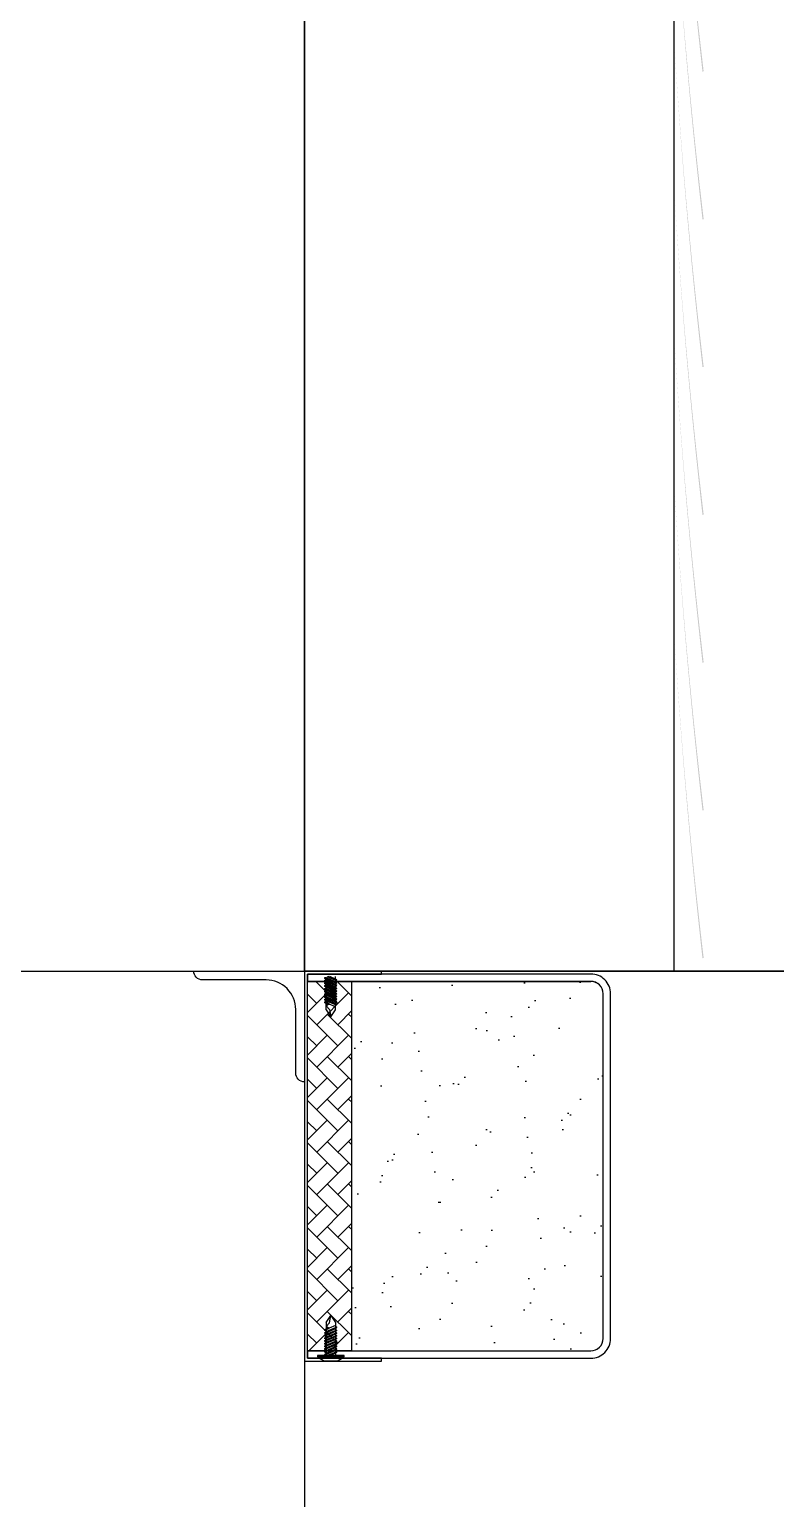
# Model space of a CAD drawing. Header units: millimetres. Extents: x 13515 to 183937, y -33900 to -660.
# Drawn here: x 82532 to 83037, y -18054 to -17059 of the extents above; entities that cross this region are included whole.
import ezdxf

# ---------------------------------------------------------------- set-up
doc = ezdxf.new("R2010")
doc.units = ezdxf.units.MM
doc.header["$LTSCALE"] = 100
doc.header["$MEASUREMENT"] = 0
doc.linetypes.add('CEN', pattern=[62, 60, -1, 0, -1])
doc.layers.get('0').update_dxf_attribs({"linetype": 'CONTINUOUS'})
for name, color, linetype in [('BOLT', 8, 'CONTINUOUS'), ('CEN', 1, 'CEN'), ('COL', 2, 'CONTINUOUS'), ('CON', 2, 'CONTINUOUS'), ('dockseal', 50, 'CONTINUOUS'), ('ELE5', 7, 'CONTINUOUS'), ('ELE9', 9, 'CONTINUOUS'), ('SECTION$0$AA-WAXS-FRAM', 4, 'CONTINUOUS'), ('XR-단면도$0$WAXS-FRAM', 4, 'CONTINUOUS'), ('XR-단면도$0$㈜SE&C 기둥', 2, 'CONTINUOUS')]:
    doc.layers.add(name, color=color, linetype=linetype)

msp = doc.modelspace()

# ---------------------------------------------------------------- hatches: boundary and pattern name
at = {"ltscale": 0.002}
h = msp.add_hatch(dxfattribs=at)
h.set_pattern_fill('AR-HBONE', color=252, scale=0.1, angle=-90, style=0)
h.set_pattern_definition([(315, (50459197.078, 21523365.393), (14.3684097937, -4e-15), [30.48, -10.16]), (45, (50459204.262, 21523358.209), (14.3684097937, -4e-15), [30.48, -10.16])])
h.paths.add_polyline_path([(82719.94, -17953.7), (82749.94, -17953.7), (82749.94, -17703.7), (82719.94, -17703.7)])
h = msp.add_hatch(dxfattribs=at)
h.set_pattern_fill('AR-SAND', color=252, angle=-90, style=0)
h.set_pattern_definition([(307.5, (-21878432.303, 51091605.417), (48.941323733, 1.600031296), [0, -38.608, 0, -43.18, 0, -41.275]), (277.5, (-21878432.3, 51091605.417), (71.68251006, -44.95232831), [0, -20.828, 0, -34.798, 0, -13.335]), (237.5, (-21878432.303, 51091636.66), (0.143718468, -79.099237024), [0, -12.7, 0, -45.72, 0, -59.69]), (227.5, (-21878432.3, 51091636.66), (22.292932326, -76.35564525), [0, -6.35, 0, -29.972, 0, -34.29])])
h.paths.add_polyline_path([(82911.61, -17703.7, -0.414214), (82919.94, -17712.03), (82919.94, -17945.37, -0.414214), (82911.61, -17953.7), (82749.94, -17953.7), (82749.94, -17703.7)])
at = {"layer": 'COL'}
for points in [[(82967.91, -16866.94, 0.013757), (82987.96, -17087.86), (82987.14, -17088.01, -0.012852)], [(82967.91, -16966.94, 0.013757), (82987.96, -17187.86), (82987.14, -17188.01, -0.012852)], [(82967.91, -17066.94, 0.013757), (82987.96, -17287.86), (82987.14, -17288.01, -0.012852)], [(82967.91, -17166.94, 0.013757), (82987.96, -17387.86), (82987.14, -17388.01, -0.012852)], [(82967.91, -17266.94, 0.013757), (82987.96, -17487.86), (82987.14, -17488.01, -0.012852)], [(82967.91, -17366.94, 0.013757), (82987.96, -17587.86), (82987.14, -17588.01, -0.012852)], [(82967.91, -17466.94, 0.013757), (82987.96, -17687.86), (82987.14, -17688.01, -0.012852)]]:
    msp.add_hatch(color=252, dxfattribs=at).paths.add_polyline_path(points)

# ---------------------------------------------------------------- linework, layer by layer
at = {"color": 252, "ltscale": 0.002}
for p, q in [((82967.94, -17696.74), (82967.94, -15710)), ((82719.94, -17698.7), (82719.94, -17703.7)), ((82719.94, -17698.7), (82719.94, -17703.7)), ((82719.94, -17698.73), (82719.94, -17703.73)), ((82719.94, -17953.7), (82719.94, -17958.7))]:
    msp.add_line(p, q, dxfattribs=at)
at = {"color": 252}
msp.add_line((82717.94, -17696.74), (82967.94, -17696.74), dxfattribs=at)
at = {"color": 252, "ltscale": 0.002}
msp.add_lwpolyline([(82769.94, -17698.7), (82769.94, -17696.7), (82717.94, -17696.7), (82717.94, -17960.7), (82769.94, -17960.7), (82769.94, -17958.7), (82719.94, -17958.7), (82719.94, -17698.7)], close=True, dxfattribs=at)
at = {"color": 252}
msp.add_lwpolyline([(82749.94, -17953.7), (82719.94, -17953.7), (82719.94, -17703.7), (82749.94, -17703.7)], dxfattribs=at)
at = {"layer": 'BOLT', "color": 252}
for p, q in [((82739.79, -17704.73), (82731.49, -17701.32)), ((82739.79, -17704.73), (82731.49, -17701.32)), ((82739.79, -17706.57), (82731.49, -17703.15)), ((82739.79, -17706.57), (82731.49, -17703.15)), ((82739.79, -17708.4), (82731.49, -17704.98)), ((82739.79, -17708.4), (82731.49, -17704.98)), ((82739.79, -17710.23), (82731.49, -17706.81)), ((82739.79, -17710.23), (82731.49, -17706.81)), ((82732.49, -17703.15), (82732.49, -17702.12)), ((82732.49, -17704.98), (82732.49, -17703.95)), ((82732.49, -17706.81), (82732.49, -17705.79)), ((82732.49, -17708.65), (82732.49, -17707.62)), ((82739.79, -17702.9), (82733.89, -17700.5)), ((82738.79, -17702.1), (82738.79, -17700.5)), ((82738.79, -17703.93), (82738.79, -17702.9)), ((82738.79, -17705.76), (82738.79, -17704.73)), ((82738.79, -17707.59), (82738.79, -17706.57)), ((82739.79, -17712.07), (82731.49, -17708.65)), ((82739.79, -17712.07), (82731.49, -17708.65)), ((82739.79, -17713.9), (82731.49, -17710.48)), ((82739.79, -17713.9), (82731.49, -17710.48)), ((82739.79, -17715.73), (82731.49, -17712.31)), ((82739.79, -17715.73), (82731.49, -17712.31)), ((82739.79, -17717.56), (82731.49, -17714.15)), ((82739.79, -17717.56), (82731.49, -17714.15)), ((82739.79, -17719.4), (82731.49, -17715.98)), ((82739.79, -17719.4), (82731.49, -17715.98)), ((82734.5, -17719.05), (82731.49, -17717.81)), ((82734.5, -17719.05), (82731.49, -17717.81)), ((82732.49, -17710.48), (82732.49, -17709.45)), ((82732.49, -17712.31), (82732.49, -17711.28)), ((82732.49, -17714.15), (82732.49, -17713.12)), ((82732.49, -17715.98), (82732.49, -17714.95)), ((82732.49, -17717.81), (82732.49, -17716.78)), ((82738.79, -17709.43), (82738.79, -17708.4)), ((82738.79, -17711.26), (82738.79, -17710.23)), ((82738.79, -17713.09), (82738.79, -17712.07)), ((82738.79, -17714.93), (82738.79, -17713.9)), ((82738.79, -17716.76), (82738.79, -17715.73)), ((82738.79, -17718.59), (82738.79, -17717.56)), ((82732.49, -17722.87), (82732.49, -17718.62)), ((82738.79, -17722.87), (82738.79, -17719.4)), ((82732.49, -17934.53), (82732.49, -17938.78)), ((82738.79, -17934.53), (82738.79, -17938)), ((82739.79, -17938), (82731.49, -17941.42)), ((82739.79, -17938), (82731.49, -17941.42)), ((82734.5, -17938.35), (82731.49, -17939.59)), ((82734.5, -17938.35), (82731.49, -17939.59)), ((82739.79, -17939.84), (82731.49, -17943.25)), ((82739.79, -17939.84), (82731.49, -17943.25)), ((82739.79, -17941.67), (82731.49, -17945.09)), ((82739.79, -17941.67), (82731.49, -17945.09)), ((82739.79, -17943.5), (82731.49, -17946.92)), ((82739.79, -17943.5), (82731.49, -17946.92)), ((82739.79, -17945.34), (82731.49, -17948.75)), ((82739.79, -17945.34), (82731.49, -17948.75)), ((82732.49, -17939.59), (82732.49, -17940.62)), ((82732.49, -17941.42), (82732.49, -17942.45)), ((82732.49, -17943.25), (82732.49, -17944.28)), ((82732.49, -17945.09), (82732.49, -17946.12)), ((82738.79, -17938.81), (82738.79, -17939.84)), ((82738.79, -17940.64), (82738.79, -17941.67)), ((82738.79, -17942.47), (82738.79, -17943.5)), ((82738.79, -17944.31), (82738.79, -17945.34)), ((82738.79, -17946.14), (82738.79, -17947.17)), ((82739.79, -17947.17), (82731.49, -17950.59)), ((82739.79, -17947.17), (82731.49, -17950.59)), ((82739.79, -17949), (82731.49, -17952.42)), ((82739.79, -17949), (82731.49, -17952.42)), ((82739.79, -17950.83), (82731.49, -17954.25)), ((82739.79, -17950.83), (82731.49, -17954.25)), ((82739.79, -17952.67), (82731.49, -17956.08)), ((82739.79, -17952.67), (82731.49, -17956.08)), ((82732.49, -17946.92), (82732.49, -17947.95)), ((82732.49, -17948.75), (82732.49, -17949.78)), ((82732.49, -17950.59), (82732.49, -17951.61)), ((82732.49, -17952.42), (82732.49, -17953.45)), ((82732.49, -17954.25), (82732.49, -17955.28)), ((82732.49, -17956.08), (82732.49, -17956.9)), ((82739.79, -17954.5), (82733.89, -17956.9)), ((82738.79, -17947.97), (82738.79, -17949)), ((82738.79, -17949.81), (82738.79, -17950.83)), ((82738.79, -17951.64), (82738.79, -17952.67)), ((82738.79, -17953.47), (82738.79, -17954.5)), ((82738.79, -17955.3), (82738.79, -17956.9)), ((82740.89, -17960.7), (82730.39, -17960.7))]:
    msp.add_line(p, q, dxfattribs=at)
for points in [[(82731.49, -17701.32), (82732.49, -17702.12), (82738.79, -17704.73), (82739.79, -17704.73), (82738.79, -17703.93), (82732.49, -17701.32)], [(82731.49, -17703.15), (82732.49, -17703.95), (82738.79, -17706.57), (82739.79, -17706.57), (82738.79, -17705.76), (82732.49, -17703.15)], [(82731.49, -17704.98), (82732.49, -17705.79), (82738.79, -17708.4), (82739.79, -17708.4), (82738.79, -17707.59), (82732.49, -17704.98)], [(82731.49, -17706.81), (82732.49, -17707.62), (82738.79, -17710.23), (82739.79, -17710.23), (82738.79, -17709.43), (82732.49, -17706.81)], [(82731.49, -17708.65), (82732.49, -17709.45), (82738.79, -17712.07), (82739.79, -17712.07), (82738.79, -17711.26), (82732.49, -17708.65)], [(82731.49, -17710.48), (82732.49, -17711.28), (82738.79, -17713.9), (82739.79, -17713.9), (82738.79, -17713.09), (82732.49, -17710.48)], [(82731.49, -17712.31), (82732.49, -17713.12), (82738.79, -17715.73), (82739.79, -17715.73), (82738.79, -17714.93), (82732.49, -17712.31)], [(82731.49, -17714.15), (82732.49, -17714.95), (82738.79, -17717.56), (82739.79, -17717.56), (82738.79, -17716.76), (82732.49, -17714.15)], [(82731.49, -17715.98), (82732.49, -17716.78), (82738.79, -17719.4), (82739.79, -17719.4), (82738.79, -17718.59), (82732.49, -17715.98)], [(82731.49, -17717.81), (82732.49, -17718.62), (82733.5, -17719.05), (82734.5, -17719.05), (82733.5, -17718.25), (82732.49, -17717.81)], [(82731.49, -17941.42), (82732.49, -17940.62), (82738.79, -17938), (82739.79, -17938), (82738.79, -17938.81), (82732.49, -17941.42)], [(82731.49, -17939.59), (82732.49, -17938.78), (82733.5, -17938.35), (82734.5, -17938.35), (82733.5, -17939.15), (82732.49, -17939.59)], [(82731.49, -17943.25), (82732.49, -17942.45), (82738.79, -17939.84), (82739.79, -17939.84), (82738.79, -17940.64), (82732.49, -17943.25)], [(82731.49, -17945.09), (82732.49, -17944.28), (82738.79, -17941.67), (82739.79, -17941.67), (82738.79, -17942.47), (82732.49, -17945.09)], [(82731.49, -17946.92), (82732.49, -17946.12), (82738.79, -17943.5), (82739.79, -17943.5), (82738.79, -17944.31), (82732.49, -17946.92)], [(82731.49, -17948.75), (82732.49, -17947.95), (82738.79, -17945.34), (82739.79, -17945.34), (82738.79, -17946.14), (82732.49, -17948.75)], [(82731.49, -17950.59), (82732.49, -17949.78), (82738.79, -17947.17), (82739.79, -17947.17), (82738.79, -17947.97), (82732.49, -17950.59)], [(82731.49, -17952.42), (82732.49, -17951.61), (82738.79, -17949), (82739.79, -17949), (82738.79, -17949.81), (82732.49, -17952.42)], [(82731.49, -17954.25), (82732.49, -17953.45), (82738.79, -17950.83), (82739.79, -17950.83), (82738.79, -17951.64), (82732.49, -17954.25)], [(82731.49, -17956.08), (82732.49, -17955.28), (82738.79, -17952.67), (82739.79, -17952.67), (82738.79, -17953.47), (82732.49, -17956.08)], [(82726.64, -17957.7), (82744.64, -17957.7), (82744.64, -17956.9), (82726.64, -17956.9)], [(82731.34, -17960.7), (82739.94, -17960.7), (82744.64, -17957.7), (82726.64, -17957.7)]]:
    msp.add_lwpolyline(points, close=True, dxfattribs=at)
for points in [[(82732.49, -17702.75), (82731.49, -17703.15), (82732.49, -17702.34)], [(82732.49, -17704.58), (82731.49, -17704.98), (82732.49, -17704.18)], [(82732.49, -17706.41), (82731.49, -17706.81), (82732.49, -17706.01)], [(82732.49, -17708.25), (82731.49, -17708.65), (82732.49, -17707.84)], [(82733, -17700.5), (82738.79, -17702.9), (82739.79, -17702.9), (82738.79, -17702.1), (82734.94, -17700.5)], [(82738.79, -17703.3), (82739.79, -17702.9), (82738.79, -17703.7)], [(82738.79, -17705.14), (82739.79, -17704.73), (82738.79, -17705.54)], [(82738.79, -17705.14), (82739.79, -17704.73), (82738.79, -17705.54)], [(82738.79, -17706.97), (82739.79, -17706.57), (82738.79, -17707.37)], [(82738.79, -17706.97), (82739.79, -17706.57), (82738.79, -17707.37)], [(82732.49, -17710.08), (82731.49, -17710.48), (82732.49, -17709.68)], [(82732.49, -17711.91), (82731.49, -17712.31), (82732.49, -17711.51)], [(82732.49, -17713.74), (82731.49, -17714.15), (82732.49, -17713.34)], [(82732.49, -17715.58), (82731.49, -17715.98), (82732.49, -17715.18)], [(82732.49, -17717.41), (82731.49, -17717.81), (82732.49, -17717.01)], [(82738.79, -17708.8), (82739.79, -17708.4), (82738.79, -17709.2)], [(82738.79, -17708.8), (82739.79, -17708.4), (82738.79, -17709.2)], [(82738.79, -17710.63), (82739.79, -17710.23), (82738.79, -17711.04)], [(82738.79, -17710.63), (82739.79, -17710.23), (82738.79, -17711.04)], [(82738.79, -17712.47), (82739.79, -17712.07), (82738.79, -17712.87)], [(82738.79, -17712.47), (82739.79, -17712.07), (82738.79, -17712.87)], [(82738.79, -17714.3), (82739.79, -17713.9), (82738.79, -17714.7)], [(82738.79, -17714.3), (82739.79, -17713.9), (82738.79, -17714.7)], [(82738.79, -17716.13), (82739.79, -17715.73), (82738.79, -17716.54)], [(82738.79, -17716.13), (82739.79, -17715.73), (82738.79, -17716.54)], [(82738.79, -17717.97), (82739.79, -17717.56), (82738.79, -17718.37)], [(82738.79, -17717.97), (82739.79, -17717.56), (82738.79, -17718.37)], [(82738.79, -17720.83), (82734.5, -17719.02), (82732.49, -17720.19), (82734.91, -17722.7), (82735.64, -17727.67)], [(82732.49, -17722.87), (82735.64, -17727.67), (82738.79, -17722.87)], [(82738.79, -17719.8), (82739.79, -17719.4), (82738.79, -17720.2)], [(82738.79, -17719.8), (82739.79, -17719.4), (82738.79, -17720.2)], [(82738.79, -17936.57), (82734.5, -17938.38), (82732.49, -17937.21), (82734.91, -17934.7), (82735.64, -17929.73)], [(82732.49, -17934.53), (82735.64, -17929.73), (82738.79, -17934.53)], [(82732.49, -17939.99), (82731.49, -17939.59), (82732.49, -17940.39)], [(82732.49, -17941.82), (82731.49, -17941.42), (82732.49, -17942.22)], [(82732.49, -17943.66), (82731.49, -17943.25), (82732.49, -17944.06)], [(82732.49, -17945.49), (82731.49, -17945.09), (82732.49, -17945.89)], [(82738.79, -17937.6), (82739.79, -17938), (82738.79, -17937.2)], [(82738.79, -17937.6), (82739.79, -17938), (82738.79, -17937.2)], [(82738.79, -17939.43), (82739.79, -17939.84), (82738.79, -17939.03)], [(82738.79, -17939.43), (82739.79, -17939.84), (82738.79, -17939.03)], [(82738.79, -17941.27), (82739.79, -17941.67), (82738.79, -17940.87)], [(82738.79, -17941.27), (82739.79, -17941.67), (82738.79, -17940.87)], [(82738.79, -17943.1), (82739.79, -17943.5), (82738.79, -17942.7)], [(82738.79, -17943.1), (82739.79, -17943.5), (82738.79, -17942.7)], [(82738.79, -17944.93), (82739.79, -17945.34), (82738.79, -17944.53)], [(82738.79, -17944.93), (82739.79, -17945.34), (82738.79, -17944.53)], [(82738.79, -17946.77), (82739.79, -17947.17), (82738.79, -17946.36)], [(82738.79, -17946.77), (82739.79, -17947.17), (82738.79, -17946.36)], [(82732.49, -17947.32), (82731.49, -17946.92), (82732.49, -17947.72)], [(82732.49, -17949.15), (82731.49, -17948.75), (82732.49, -17949.56)], [(82732.49, -17950.99), (82731.49, -17950.59), (82732.49, -17951.39)], [(82732.49, -17952.82), (82731.49, -17952.42), (82732.49, -17953.22)], [(82732.49, -17954.65), (82731.49, -17954.25), (82732.49, -17955.06)], [(82732.49, -17956.49), (82731.49, -17956.08), (82732.49, -17956.89)], [(82733, -17956.9), (82738.79, -17954.5), (82739.79, -17954.5), (82738.79, -17955.3), (82734.94, -17956.9)], [(82738.79, -17948.6), (82739.79, -17949), (82738.79, -17948.2)], [(82738.79, -17948.6), (82739.79, -17949), (82738.79, -17948.2)], [(82738.79, -17950.43), (82739.79, -17950.83), (82738.79, -17950.03)], [(82738.79, -17950.43), (82739.79, -17950.83), (82738.79, -17950.03)], [(82738.79, -17952.27), (82739.79, -17952.67), (82738.79, -17951.86)], [(82738.79, -17952.27), (82739.79, -17952.67), (82738.79, -17951.86)], [(82738.79, -17954.1), (82739.79, -17954.5), (82738.79, -17953.7)]]:
    msp.add_lwpolyline(points, dxfattribs=at)
at = {"layer": 'CEN'}
msp.add_line((77970, -17696.74), (97050, -17696.74), dxfattribs=at)
at = {"layer": 'CON', "ltscale": 0.1}
msp.add_line((82517.94, -17696.74), (82717.94, -17696.74), dxfattribs=at)
msp.add_lwpolyline([(82717.94, -17696.7), (82717.94, -18946.74)], dxfattribs=at)
at = {"layer": 'dockseal', "color": 252}
for p, q in [((82719.94, -17703.7), (82911.61, -17703.7)), ((82749.94, -17953.7), (82749.94, -17703.7)), ((82919.94, -17945.37), (82919.94, -17712.03)), ((82719.94, -17953.7), (82911.61, -17953.7))]:
    msp.add_line(p, q, dxfattribs=at)
for points in [[(82719.94, -17958.7), (82911.61, -17958.7, 0.414214), (82924.94, -17945.37), (82924.94, -17712.03, 0.414214), (82911.61, -17698.7), (82719.94, -17698.7)], [(82719.94, -17953.7), (82911.61, -17953.7, 0.414214), (82919.94, -17945.37), (82919.94, -17712.03, 0.414214), (82911.61, -17703.7), (82719.94, -17703.7)]]:
    msp.add_lwpolyline(points, format="xyb", dxfattribs=at)
for centre, start, end in [((82911.61, -17712.03), 0, 90), ((82911.61, -17945.37), 270, 0)]:
    msp.add_arc(centre, 8.33, start, end, dxfattribs=at)
at = {"layer": 'ELE5', "ltscale": 1000}
msp.add_lwpolyline([(82717.94, -17696.74), (82717.94, -15710)], dxfattribs=at)
at = {"layer": 'ELE9', "ltscale": 1000}
msp.add_line((93717.94, -17696.74), (82717.94, -17696.74), dxfattribs=at)
at = {"layer": 'SECTION$0$AA-WAXS-FRAM'}
msp.add_lwpolyline([(82642.94, -17696.7), (82717.94, -17696.7), (82717.94, -17771.7), (82717.94, -17771.7, -0.414214), (82711.94, -17765.7), (82711.94, -17722.7, 0.414214), (82691.94, -17702.7), (82648.94, -17702.7, -0.414214), (82642.94, -17696.7)], format="xyb", close=True, dxfattribs=at)
msp.add_lwpolyline([(82642.94, -17696.7), (82717.94, -17696.7), (82717.94, -17771.7), (82717.94, -17771.7, -0.414214), (82711.94, -17765.7), (82711.94, -17722.7, 0.414214), (82691.94, -17702.7), (82648.94, -17702.7, -0.414214), (82642.94, -17696.7)], format="xyb", close=True, dxfattribs=at)
at = {"layer": 'XR-단면도$0$WAXS-FRAM'}
for p, q in [((82642.94, -17696.7), (82717.94, -17696.7)), ((82642.94, -17696.74), (82717.94, -17696.74))]:
    msp.add_line(p, q, dxfattribs=at)
at = {"layer": 'XR-단면도$0$㈜SE&C 기둥', "color": 8, "ltscale": 0.5}
msp.add_line((82717.94, -15710), (82717.94, -17696.74), dxfattribs=at)

doc.saveas('drawing.dxf')
